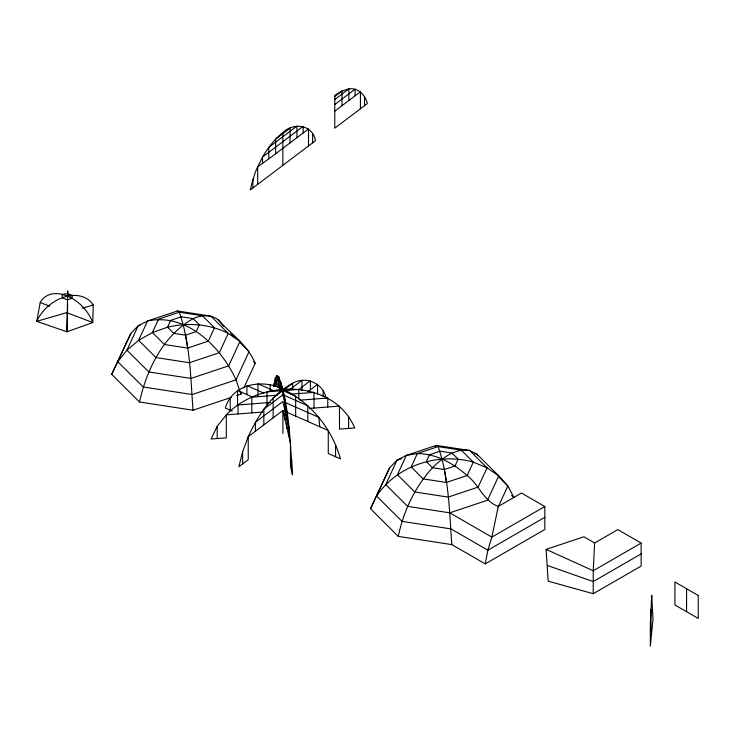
<?xml version="1.0" encoding="UTF-8"?>
<svg xmlns="http://www.w3.org/2000/svg" width="735" height="735" viewBox="0 0 735 735"><rect width="100%" height="100%" fill="white"/><g stroke="black" fill="none" stroke-linecap="round" stroke-linejoin="round"><path stroke-width="1.1" d="M67.372 312.439L36.75 321.36A34.885 25.477 -40.9 0 1 59.131 299.035L64.983 296.839A34.885 25.477 -40.9 0 1 93.216 305.053L92.794 322.555L66.94 331.788L36.75 321.36L40.195 302.535A34.334 23.41 48.8 0 1 60.977 294.083L66.499 295.663L72.012 298.281A34.334 23.41 48.8 0 1 92.794 322.555L66.83 312.678M67.657 304.455L66.94 331.788L67.703 290.895L67.896 295.415L70.009 296.214M594.633 542.981L593.237 570.746L593.237 593.715L548.154 581.164L546.114 549.394L583.856 536.761L594.633 542.981L617.804 529.604L641.15 543.082L641.15 566.051L593.237 593.715M273.806 386.601L275.34 377.808L276.902 375.594L278.74 376.816C289.81 408.09 289.985 442.167 292.502 474.966L290.463 466.146L290.463 443.141L282.901 410.479L248.237 436.663L242.642 451.722L238.884 466.734L248.237 459.669L248.237 436.663C257.994 415.532 271.5 394.401 292.649 383.238C305.806 375.714 323.143 383.146 326.074 398.159M485.238 563.892L487.893 550.203L491.844 537.11L498.302 506.415L521.473 493.038L544.828 506.525L544.828 529.494L485.238 563.892L451.823 544.607L398.287 536.385L370.495 508.721L389.633 467.818L396.946 460.229L406.326 455.406L436.25 445.382L469.683 450.509L476.85 454.065L498.734 475.857L507.857 485.964L513.976 497.65L511.597 495.28M231.36 397.378L193.029 410.213L139.494 401.999C146.779 369.457 163.096 335.573 193.176 318.632C201.16 315.113 210.688 314.249 218.047 319.679C230.781 333.8 247.778 345.11 255.174 363.255L243.79 387.988M253.079 178.825L250.304 189.933L315.407 140.743C313.027 124.564 293.201 122.166 282.856 132.576C274.467 139.255 267.944 147.854 262.524 157.033C257.902 166.716 251.499 176.63 253.079 187.829M398.287 536.385C403.524 511.064 415.009 486.882 432.502 467.726C442.295 458.07 455.02 448.019 469.683 450.509L487.039 467.791L498.734 475.857L487.525 500.195L449.792 512.837L407.622 506.36L385.737 484.576L396.946 460.229L401.255 458.787M139.494 401.999L111.702 374.335L130.839 333.424L138.143 325.844L147.524 321.011L177.447 310.988L210.881 316.123L228.236 333.396L239.941 341.463L228.732 365.81L190.99 378.442L148.828 371.974L126.934 350.182L138.143 325.844L140.302 325.118M130.839 333.424L111.702 374.335M236.688 395.595L240.942 394.171L241.898 392.104M389.633 467.818L370.495 508.721M498.091 507.168L507.857 485.964L499.12 477.263M262.643 412.041L226.316 414.843L217.183 426.373L211.055 439.025L226.316 437.849L226.316 414.843C260.218 378.975 333.414 378.323 354.748 427.935L339.478 429.121L339.478 406.106L309.656 408.412M285.841 411.775L328.26 430.489L328.26 453.495L340.489 458.888C332.128 429.019 311.061 402.578 282.901 389.201C262.597 378.589 232.361 383.679 225.305 408.072L232.315 411.159M435.203 446.862L436.25 445.382L438.088 446.604L461.258 450.16L473.294 462.131L487.039 467.791L478.145 487.094L448.221 497.108L414.797 491.981L397.433 474.7L406.326 455.406L417.342 453.55L438.088 446.604C449.14 477.833 449.315 511.863 451.823 544.607M334.783 99.537L348.868 88.889C358.129 87.41 365.424 95.109 367.335 103.571L334.783 128.166L334.783 95.412L341.986 91.011L348.868 88.889L348.868 100.502M334.783 104.508L355.106 89.156L355.106 95.798M275.643 153.762L308.498 128.947L308.498 145.962M334.783 111.15L360.416 91.783L360.416 108.798M283.784 389.936L292.649 383.238L292.649 389.642M289.103 390.083L301.947 380.372L301.947 390.469M298.566 389.66L310.381 380.73L310.381 389.715M307.855 391.626L317.557 384.286L317.557 394.153M276.314 138.474L290.068 128.175L290.068 142.875M334.783 96.404L341.986 91.011L341.986 105.702M544.828 506.525L491.844 537.11L449.792 512.837M544.828 517.33L487.893 550.203L451.005 528.906L402.036 521.391L376.623 496.088C397.038 465.319 438.235 452.209 473.294 462.131L467.129 475.517L446.384 482.463L423.213 478.908L411.187 466.927L417.342 453.55C436.186 453.679 453.302 463.381 467.129 475.517C479.045 484.641 483.492 501.114 498.302 506.415M641.15 543.082L593.237 570.746L546.114 549.394M641.15 553.896L593.237 581.56L547.336 565.472M193.029 410.213C190.512 377.468 190.337 343.438 179.285 312.21L158.549 319.155L152.384 332.532L164.41 344.513L187.59 348.068L208.336 341.123L214.491 327.746L202.465 315.765L179.285 312.21L177.447 310.988M82.55 308.13L93.216 305.053M284.032 390.515L298.814 389.375L298.814 399.142M277.214 395.209L251.802 397.166L251.802 412.877M290.858 394.153L314.001 392.371L314.001 408.072M270.397 402.458L238.03 404.957L238.03 413.943M299.898 400.18L327.764 398.03L327.764 407.015M474.626 453.725L476.85 454.065L478.246 455.718M40.195 302.535L49.778 306.183M274.063 390.873L257.967 383.771L257.967 396.11M264.058 393.179L246.932 385.627L246.932 394.612M284.858 402.357L318.861 417.361L319.734 426.732M252.95 397.267L237.543 390.46L237.543 405.803M230.781 333.387L234.759 337.337M240.317 342.868L249.055 351.569L236.036 379.839L240.942 394.171M253.593 361.675L255.174 363.255M66.894 312.651L67.427 313.239M218.047 319.679L223.633 326.267M281.689 389.559L278.74 376.816L278.74 388.034M279.98 388.879L276.902 375.594L276.902 384.57M277.591 387.556L275.34 377.808L275.34 386.573M282.653 389.486L280.972 382.136L280.972 388.668M444.16 468.572L446.384 482.463M185.367 334.186L187.59 348.068M686.573 588.735L686.573 611.704M651.035 609.251L651.035 632.229M364.551 96.662L364.551 105.675M348.611 416.231L348.611 428.413M335.573 444.546L335.573 456.72M323.152 390.891L323.152 396.422M312.632 133.834L312.632 142.838M307.827 421.477L307.827 405.766L282.901 394.768L263.847 409.165L263.847 424.867M303.188 132.962L303.188 126.319L262.524 157.033L262.524 163.289M296.949 137.675L296.949 126.052L268.762 147.349L268.762 158.824M295.654 416.102L295.654 396.238L282.901 390.607L266.989 391.838L266.989 406.087M291.685 459.246L291.685 471.42M288.892 436.379L288.892 427.393L282.901 401.494L255.412 422.257L255.412 431.243M287.054 428.431L287.054 412.721L282.901 394.768L282.901 389.201M285.024 419.667L285.024 399.794L282.901 390.542L273.154 397.975L273.154 417.838M282.856 132.576L282.856 165.338M282.901 410.479L282.901 433.485M275.643 139.071L275.643 153.9L257.682 166.753L257.682 184.356M274.118 383.367L274.118 386.683M270.14 384.975L270.14 391.378M242.642 451.722L242.642 463.895M230.22 398.058L230.22 410.24M217.183 426.373L217.183 438.556M651.734 595.368L650.337 623.142L650.337 646.111L653.011 619.081L651.734 595.368M72.269 295.369L72.012 298.281L67.354 299.862L62.328 297.84L62.319 294.469L67.528 293.541L72.269 295.369M147.524 321.011L138.639 340.314L126.934 350.182L117.82 361.703L143.242 387.005L192.212 394.52L236.036 379.839C220.996 346.846 186.745 312.586 147.524 321.011M170.704 320.359L167.552 327.213L152.384 332.532L138.639 340.314L155.995 357.587L189.428 362.722L219.352 352.699L228.236 333.396C209.594 323.832 187.765 322.371 167.552 327.213L173.708 333.341L185.56 335.16L196.172 331.604L199.332 324.76L193.176 318.632L181.315 316.813L170.704 320.359M429.497 454.754L426.346 461.598L432.502 467.726L444.363 469.546L454.974 465.999L458.125 459.145L451.97 453.017L440.109 451.198L429.497 454.754M698.25 595.479L674.905 581.991L674.905 604.969L698.25 618.447L698.25 595.479"/></g></svg>
